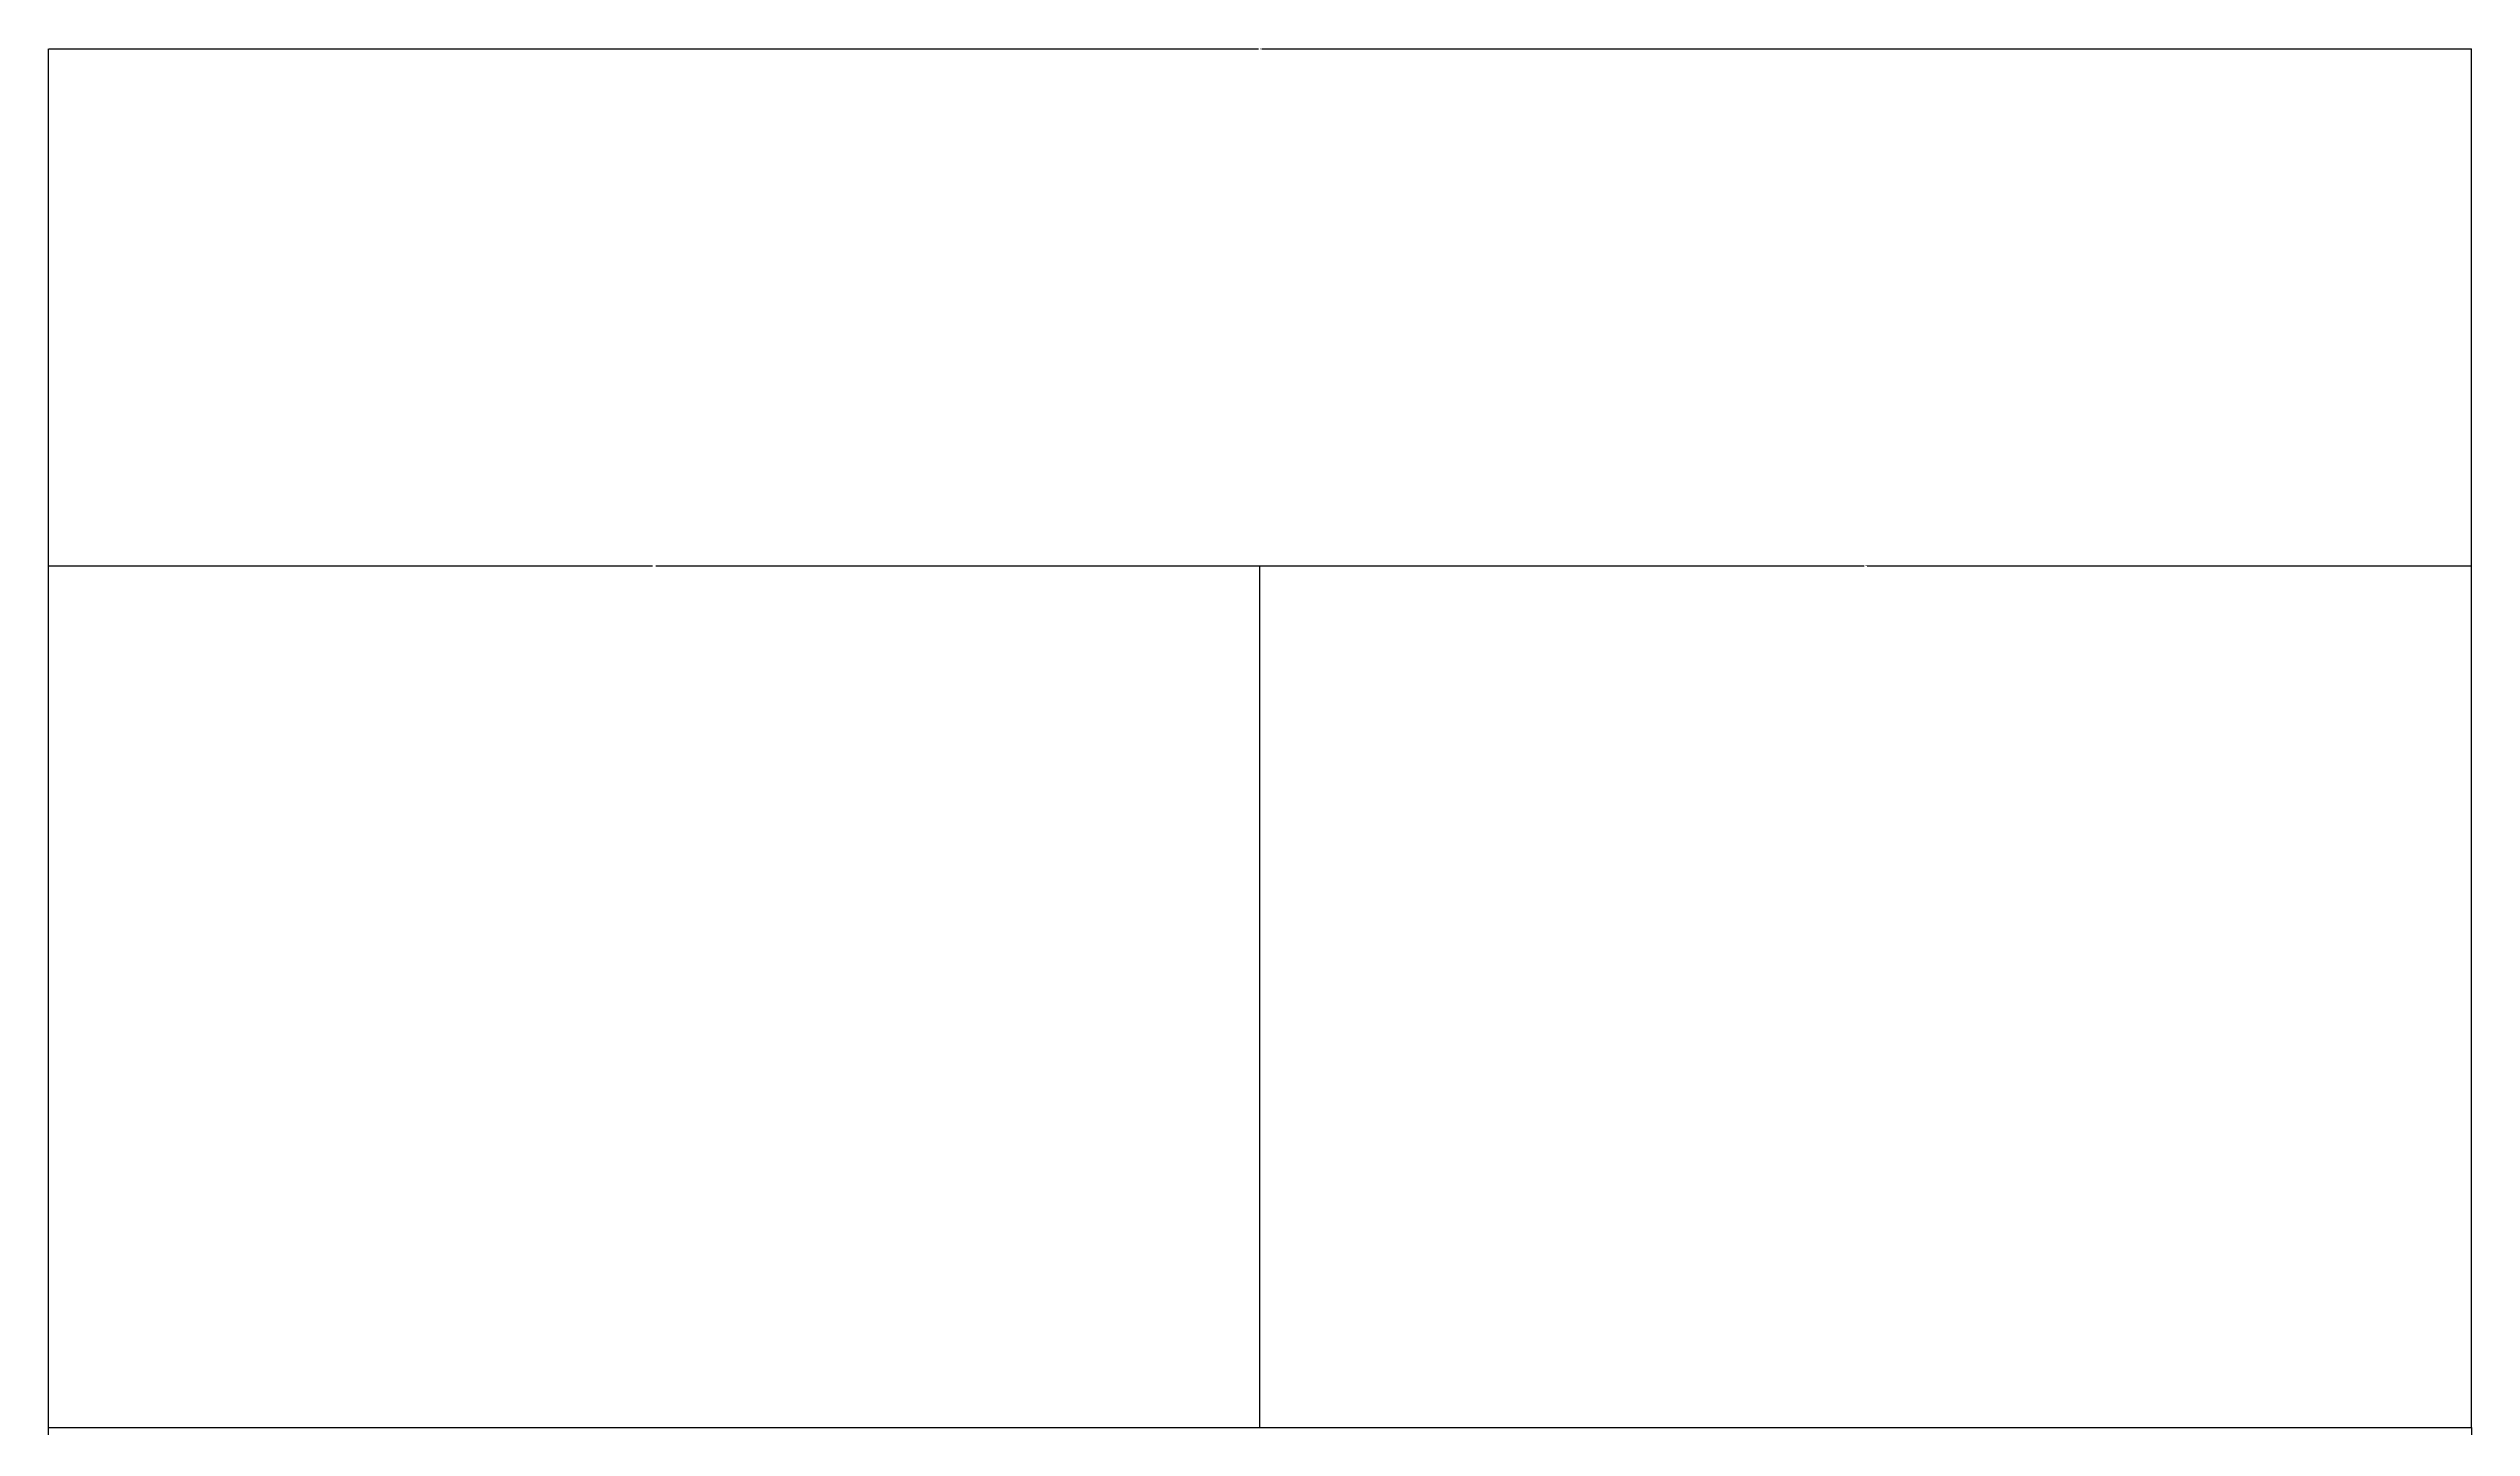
# Model space of a CAD drawing. Header units: metres. Extents: x 46426 to 130526, y 61608 to 121008.
# Drawn here: x 107669 to 110670, y 114120 to 115828 of the extents above; entities that cross this region are included whole.
import ezdxf

# ---------------------------------------------------------------- set-up
doc = ezdxf.new("R2010")
doc.units = ezdxf.units.M
doc.layers.add('PUB_DIM', color=3, linetype='Continuous')
doc.layers.add('WINDOW', color=7, linetype='Continuous')
doc.dimstyles.get("Standard").update_dxf_attribs({"dimtxt": 2.5, "dimasz": 2.5, "dimexe": 1.25, "dimexo": 0.625, "dimtad": 1, "dimcen": 2.5, "dimazin": 3, "dimtfac": 1, "dimtmove": 0, "dimatfit": 3})

# ---------------------------------------------------------------- blocks, each defined once
blk = doc.blocks.new('*D21')
for p, q in [((107669.39, 114119.8), (107669.39, 115187)), ((107669.64, 115187), (108417.39, 115187)), ((108421.39, 115187), (109169.14, 115187)), ((109169.39, 114119.8), (109169.39, 115187))]:
    blk.add_line(p, q)
at = {"layer": 'Defpoints'}
for p in [(107669.39, 115187), (107669.39, 114119.8), (109169.39, 114119.8)]:
    blk.add_point(p, dxfattribs=at)
at = {"layer": 'PUB_DIM', "insert": (108419.39, 115187), "char_height": 1, "attachment_point": 5}
blk.add_mtext('1500', dxfattribs=at)
blk = doc.blocks.new('*D22')
for p, q in [((107669.54, 114119.8), (107669.54, 115826.94)), ((107669.79, 115826.94), (109167.54, 115826.94)), ((109171.54, 115826.94), (110669.29, 115826.94)), ((110669.54, 114119.8), (110669.54, 115826.94))]:
    blk.add_line(p, q)
at = {"layer": 'Defpoints'}
for p in [(107669.54, 115826.94), (107669.54, 114119.8), (110669.54, 114119.8)]:
    blk.add_point(p, dxfattribs=at)
at = {"layer": 'PUB_DIM', "insert": (109169.54, 115826.94), "char_height": 1, "attachment_point": 5}
blk.add_mtext('3000', dxfattribs=at)
blk = doc.blocks.new('*D23')
for p, q in [((109169.39, 114119.8), (109169.39, 115187)), ((109169.64, 115187), (109917.39, 115187)), ((109921.39, 115187), (110669.14, 115187)), ((110669.39, 114119.8), (110669.39, 115187))]:
    blk.add_line(p, q)
at = {"layer": 'Defpoints'}
for p in [(109169.39, 115187), (109169.39, 114119.8), (110669.39, 114119.8)]:
    blk.add_point(p, dxfattribs=at)
at = {"layer": 'PUB_DIM', "insert": (109919.39, 115187), "char_height": 1, "attachment_point": 5}
blk.add_mtext('1500', dxfattribs=at)

msp = doc.modelspace()

# ---------------------------------------------------------------- linework, layer by layer
at = {"layer": 'WINDOW'}
for p, q in [((107669.54, 111319.8, 76.17), (107669.54, 114119.8, 76.17)), ((107669.54, 114119.8, 76.17), (110669.54, 114119.8, 76.17)), ((110669.54, 114119.8, 76.17), (110669.54, 111319.8, 76.17))]:
    msp.add_line(p, q, dxfattribs=at)

# ---------------------------------------------------------------- dimensions: what is measured, and where the dimension line sits
at = {"layer": 'PUB_DIM'}
for base, p1, p2, picture, middle in [((107669.54, 115826.94), (107669.54, 114119.8, 76.17), (110669.54, 114119.8, 76.17), '*D22', (109169.54, 115826.94)), ((107669.39, 115187), (107669.39, 114119.8, 76.17), (109169.39, 114119.8, 76.17), '*D21', (108419.39, 115187)), ((109169.39, 115187), (109169.39, 114119.8, 76.17), (110669.39, 114119.8, 76.17), '*D23', (109919.39, 115187))]:
    dim = msp.add_linear_dim(base=base, p1=p1, p2=p2, dimstyle='Standard', dxfattribs=at)
    dim.commit()
    dim.dimension.update_dxf_attribs({"geometry": picture, "text_midpoint": middle})

doc.saveas('drawing.dxf')
